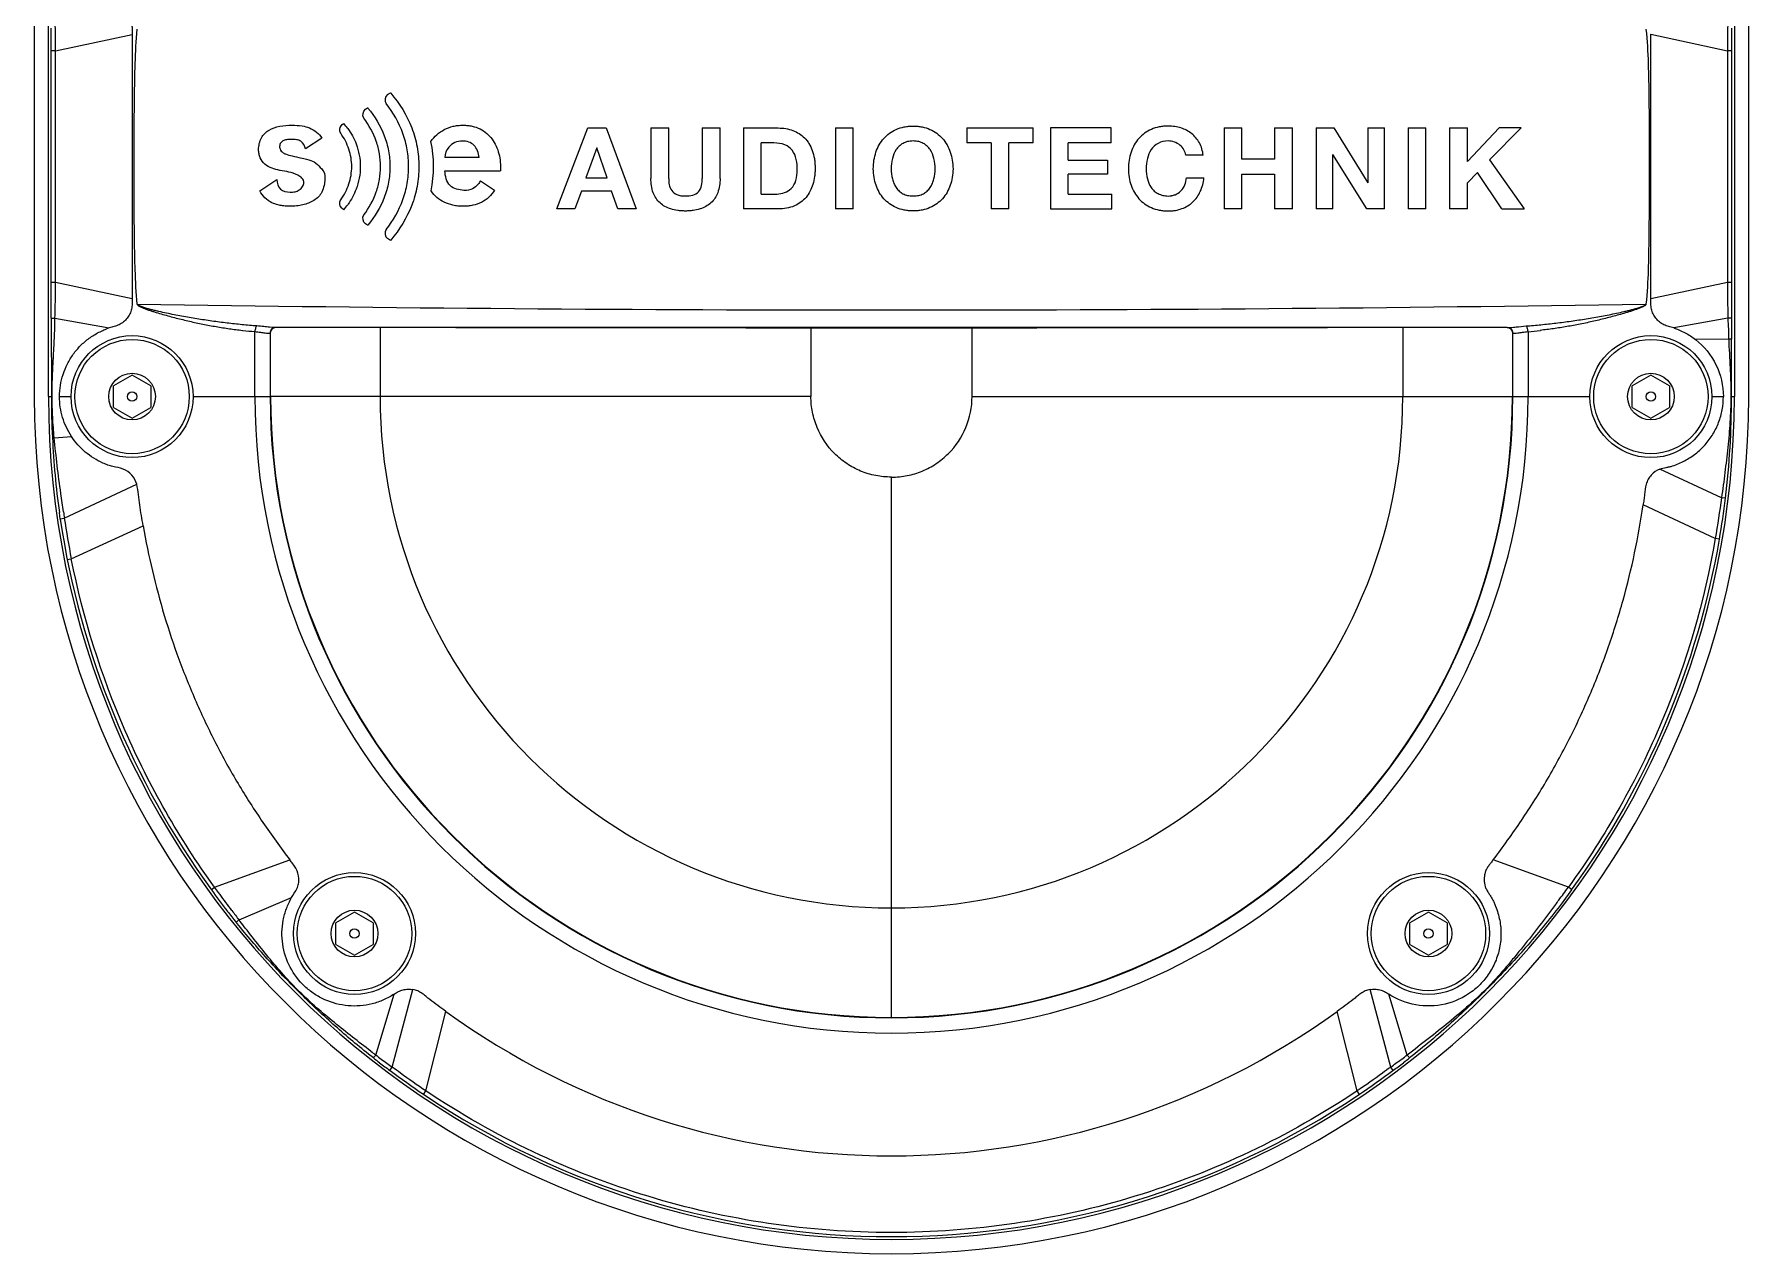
# Model space of a CAD drawing. Header units: millimetres. Extents: x 0 to 3564, y 0 to 2520.
# Drawn here: x 1718.5 to 1867.5, y 1200.8 to 1306.8 of the extents above; entities that cross this region are included whole.
import ezdxf

# ---------------------------------------------------------------- set-up
doc = ezdxf.new("R2010")
doc.units = ezdxf.units.MM
doc.layers.get('0').update_dxf_attribs({"lineweight": 13})

msp = doc.modelspace()

# ---------------------------------------------------------------- linework, layer by layer
for p, q in [((1718.49, 1432.27), (1718.49, 1275.27)), ((1719.73, 1275.27), (1719.73, 1432.27)), ((1866.25, 1432.27), (1866.25, 1275.27)), ((1867.49, 1275.27), (1867.49, 1432.27)), ((1719.97, 1305.34), (1719.97, 1307.3)), ((1720.33, 1305.34), (1727.01, 1306.76)), ((1858.99, 1283.78), (1858.98, 1306.77)), ((1858.98, 1306.77), (1865.65, 1305.34)), ((1866.01, 1307.3), (1866.01, 1305.34)), ((1719.97, 1285.19), (1719.97, 1305.34)), ((1720.33, 1305.34), (1719.97, 1305.34)), ((1720.33, 1285.19), (1720.33, 1305.34)), ((1865.65, 1305.34), (1865.65, 1285.19)), ((1866.01, 1305.34), (1865.65, 1305.34)), ((1866.01, 1305.34), (1866.01, 1285.19)), ((1749.19, 1301.52), (1749.44, 1301.69)), ((1747.27, 1300.25), (1747.46, 1300.38)), ((1763.92, 1291.58), (1766.59, 1298.62)), ((1766.59, 1298.62), (1768.18, 1298.62)), ((1768.18, 1298.62), (1770.81, 1291.58)), ((1772.08, 1298.62), (1772.08, 1294.24)), ((1772.08, 1298.62), (1773.63, 1298.62)), ((1773.63, 1294.24), (1773.63, 1298.62)), ((1776.54, 1298.62), (1776.54, 1294.24)), ((1776.54, 1298.62), (1778.09, 1298.62)), ((1778.09, 1294.24), (1778.09, 1298.62)), ((1780.12, 1298.62), (1780.12, 1291.58)), ((1780.12, 1298.62), (1783.15, 1298.62)), ((1788.12, 1298.62), (1788.12, 1291.58)), ((1788.12, 1298.62), (1789.66, 1298.62)), ((1789.66, 1291.58), (1789.66, 1298.62)), ((1799.53, 1298.62), (1799.53, 1297.32)), ((1799.53, 1298.62), (1805.3, 1298.62)), ((1805.3, 1297.32), (1805.3, 1298.62)), ((1806.8, 1298.62), (1806.8, 1291.58)), ((1812.07, 1298.62), (1806.8, 1298.62)), ((1812.07, 1297.32), (1812.07, 1298.62)), ((1821.89, 1298.62), (1821.89, 1291.58)), ((1821.89, 1298.62), (1823.44, 1298.62)), ((1823.44, 1295.92), (1823.44, 1298.62)), ((1826.29, 1298.62), (1826.29, 1295.92)), ((1826.29, 1298.62), (1827.84, 1298.62)), ((1827.84, 1291.58), (1827.84, 1298.62)), ((1829.89, 1298.62), (1829.89, 1291.58)), ((1829.89, 1298.62), (1831.43, 1298.62)), ((1831.43, 1298.62), (1834.38, 1293.86)), ((1834.38, 1298.62), (1834.38, 1293.86)), ((1834.38, 1298.62), (1835.84, 1298.62)), ((1835.84, 1291.58), (1835.84, 1298.62)), ((1837.89, 1298.62), (1837.89, 1291.58)), ((1837.89, 1298.62), (1839.44, 1298.62)), ((1839.44, 1291.58), (1839.44, 1298.62)), ((1841.49, 1298.62), (1841.49, 1291.58)), ((1841.49, 1298.62), (1843.04, 1298.62)), ((1843.04, 1295.7), (1845.79, 1298.62)), ((1843.04, 1295.7), (1843.04, 1298.62)), ((1847.72, 1298.62), (1844.97, 1295.84)), ((1847.72, 1298.62), (1845.79, 1298.62)), ((1743.49, 1297.75), (1742.06, 1296.8)), ((1767.37, 1296.91), (1766.44, 1294.3)), ((1768.27, 1294.3), (1767.37, 1296.91)), ((1781.66, 1292.88), (1781.66, 1297.32)), ((1782.77, 1297.32), (1781.66, 1297.32)), ((1801.64, 1297.32), (1799.53, 1297.32)), ((1801.64, 1297.32), (1801.64, 1291.58)), ((1803.19, 1291.58), (1803.19, 1297.32)), ((1805.3, 1297.32), (1803.19, 1297.32)), ((1808.35, 1295.81), (1808.35, 1297.32)), ((1812.07, 1297.32), (1808.35, 1297.32)), ((1831.34, 1291.58), (1831.34, 1296.32)), ((1834.29, 1291.58), (1831.34, 1296.32)), ((1757.16, 1296.06), (1754.18, 1296.06)), ((1754.18, 1294.9), (1759, 1294.9)), ((1808.35, 1295.81), (1811.76, 1295.81)), ((1811.76, 1295.81), (1811.76, 1294.6)), ((1820.08, 1296.25), (1818.58, 1296.25)), ((1826.29, 1295.92), (1823.44, 1295.92)), ((1844.97, 1295.84), (1847.99, 1291.58)), ((1738.09, 1293.16), (1739.57, 1294.14)), ((1757.26, 1294.04), (1758.5, 1293.23)), ((1766.44, 1294.3), (1768.27, 1294.3)), ((1808.35, 1292.88), (1808.35, 1294.6)), ((1811.76, 1294.6), (1808.35, 1294.6)), ((1818.64, 1294.29), (1820.14, 1294.29)), ((1823.44, 1291.58), (1823.44, 1294.61)), ((1823.44, 1294.61), (1826.29, 1294.61)), ((1826.29, 1294.61), (1826.29, 1291.58)), ((1843.92, 1294.74), (1843.04, 1293.84)), ((1843.04, 1291.58), (1843.04, 1293.84)), ((1846.05, 1291.58), (1843.92, 1294.74)), ((1766.04, 1293.14), (1765.48, 1291.58)), ((1768.67, 1293.14), (1766.04, 1293.14)), ((1769.2, 1291.58), (1768.67, 1293.14)), ((1781.66, 1292.88), (1783.05, 1292.88)), ((1808.35, 1292.88), (1812.15, 1292.88)), ((1812.15, 1291.58), (1812.15, 1292.88)), ((1745.4, 1291.52), (1745.26, 1291.61)), ((1765.48, 1291.58), (1763.92, 1291.58)), ((1770.81, 1291.58), (1769.2, 1291.58)), ((1783.15, 1291.58), (1780.12, 1291.58)), ((1789.66, 1291.58), (1788.12, 1291.58)), ((1803.19, 1291.58), (1801.64, 1291.58)), ((1806.8, 1291.58), (1812.15, 1291.58)), ((1823.44, 1291.58), (1821.89, 1291.58)), ((1827.84, 1291.58), (1826.29, 1291.58)), ((1831.34, 1291.58), (1829.89, 1291.58)), ((1835.84, 1291.58), (1834.29, 1291.58)), ((1839.44, 1291.58), (1837.89, 1291.58)), ((1843.04, 1291.58), (1841.49, 1291.58)), ((1846.05, 1291.58), (1847.99, 1291.58)), ((1747.46, 1290.16), (1747.27, 1290.28)), ((1749.44, 1288.85), (1749.19, 1289.01)), ((1720.33, 1285.19), (1719.97, 1285.19)), ((1719.97, 1283.25), (1719.97, 1285.19)), ((1726.99, 1283.78), (1720.33, 1285.19)), ((1865.65, 1285.19), (1858.99, 1283.78)), ((1866.01, 1285.19), (1865.65, 1285.19)), ((1866.01, 1285.19), (1866.01, 1283.24)), ((1719.97, 1282.08), (1719.97, 1283.25)), ((1866.01, 1283.24), (1866.01, 1282.08)), ((1719.97, 1282.08), (1719.98, 1275.27)), ((1720.29, 1282.09), (1725.01, 1281.25)), ((1865.69, 1282.09), (1860.97, 1281.25)), ((1866.01, 1282.08), (1865.85, 1282.09)), ((1866.01, 1282.02), (1866, 1280.25)), ((1866.01, 1282.08), (1866.01, 1282.02)), ((1737.66, 1275.27), (1737.66, 1280.92)), ((1739.27, 1281.28), (1738.93, 1281.31)), ((1738.99, 1280.77), (1738.97, 1280.77)), ((1738.99, 1280.77), (1738.99, 1275.27)), ((1739.02, 1280.91), (1739.02, 1280.9)), ((1739.03, 1280.91), (1739.02, 1280.91)), ((1739.03, 1275.27), (1739.03, 1280.91)), ((1739.44, 1281.27), (1739.27, 1281.28)), ((1739.47, 1281.27), (1739.44, 1281.27)), ((1846.51, 1281.27), (1739.47, 1281.27)), ((1748.55, 1281.27), (1748.55, 1275.27)), ((1785.99, 1281.27), (1785.99, 1275.27)), ((1799.99, 1275.27), (1799.99, 1281.27)), ((1837.44, 1281.27), (1837.44, 1275.27)), ((1846.51, 1281.27), (1846.54, 1281.27)), ((1846.54, 1281.27), (1846.7, 1281.28)), ((1846.7, 1281.28), (1847.05, 1281.31)), ((1846.95, 1280.91), (1846.95, 1275.27)), ((1846.95, 1280.91), (1846.96, 1280.91)), ((1846.99, 1275.27), (1846.99, 1280.77)), ((1847.01, 1280.77), (1846.99, 1280.77)), ((1848.31, 1280.92), (1848.31, 1275.27)), ((1865.75, 1280.27), (1862.86, 1280.24)), ((1866, 1275.27), (1866, 1280.25)), ((1726.99, 1277.14), (1725.37, 1276.2)), ((1728.61, 1276.2), (1726.99, 1277.14)), ((1858.99, 1277.14), (1857.37, 1276.2)), ((1860.61, 1276.2), (1858.99, 1277.14)), ((1725.37, 1274.33), (1725.37, 1276.2)), ((1728.61, 1276.2), (1728.61, 1274.33)), ((1857.37, 1274.33), (1857.37, 1276.2)), ((1860.61, 1276.2), (1860.61, 1274.33)), ((1719.73, 1275.27), (1719.98, 1275.27)), ((1719.98, 1275.27), (1720.04, 1275.27)), ((1720.69, 1275.27), (1721.69, 1275.27)), ((1725.37, 1274.33), (1726.99, 1273.39)), ((1726.99, 1273.39), (1728.61, 1274.33)), ((1732.29, 1275.27), (1738.99, 1275.27)), ((1739.03, 1275.27), (1738.99, 1275.27)), ((1739.47, 1275.27), (1739.03, 1275.27)), ((1748.55, 1275.27), (1739.47, 1275.27)), ((1785.99, 1275.27), (1748.55, 1275.27)), ((1799.99, 1275.27), (1837.43, 1275.27)), ((1837.43, 1275.27), (1846.95, 1275.27)), ((1846.95, 1275.27), (1846.99, 1275.27)), ((1846.99, 1275.27), (1853.69, 1275.27)), ((1857.37, 1274.33), (1858.99, 1273.39)), ((1858.99, 1273.39), (1860.61, 1274.33)), ((1864.29, 1275.27), (1865.29, 1275.27)), ((1866, 1275.27), (1865.94, 1275.27)), ((1866, 1275.27), (1866.25, 1275.27)), ((1720.22, 1271.7), (1721.72, 1271.81)), ((1792.99, 1221.3), (1792.99, 1268.27)), ((1865.13, 1266.48), (1859.77, 1268.97)), ((1721.1, 1264.71), (1727.39, 1267.66)), ((1720.75, 1264.63), (1720.67, 1265.2)), ((1864.59, 1262.94), (1858.31, 1265.85)), ((1865.47, 1266.44), (1865.13, 1266.48)), ((1720.75, 1264.66), (1721.1, 1264.71)), ((1721.71, 1261.17), (1727.95, 1264.04)), ((1864.95, 1262.87), (1864.59, 1262.94)), ((1721.36, 1261.1), (1721.71, 1261.17)), ((1734.16, 1232.63), (1740.69, 1235)), ((1851.82, 1232.63), (1845.29, 1235)), ((1733.87, 1232.41), (1734.16, 1232.63)), ((1852.09, 1232.39), (1851.28, 1231.28)), ((1852.11, 1232.41), (1851.82, 1232.63)), ((1735.66, 1230.6), (1735.54, 1230.77)), ((1735.66, 1230.6), (1735.54, 1230.77)), ((1736.29, 1229.78), (1740.85, 1231.72)), ((1736.04, 1229.57), (1736.16, 1229.67)), ((1736.11, 1229.48), (1736.04, 1229.57)), ((1736.37, 1229.68), (1736.29, 1229.78)), ((1736.37, 1229.68), (1736.29, 1229.78)), ((1746.32, 1230.47), (1744.7, 1229.54)), ((1744.7, 1227.66), (1744.7, 1229.54)), ((1747.94, 1229.54), (1746.32, 1230.47)), ((1747.94, 1229.54), (1747.94, 1227.66)), ((1839.66, 1230.47), (1838.03, 1229.54)), ((1838.03, 1227.66), (1838.03, 1229.54)), ((1841.28, 1229.54), (1839.66, 1230.47)), ((1841.28, 1229.54), (1841.28, 1227.66)), ((1744.7, 1227.66), (1746.32, 1226.72)), ((1746.32, 1226.72), (1747.94, 1227.66)), ((1838.03, 1227.66), (1839.66, 1226.72)), ((1839.66, 1226.72), (1841.28, 1227.66)), ((1748.18, 1218.04), (1749.77, 1223.33)), ((1749.6, 1216.99), (1751.4, 1223.73)), ((1836.38, 1216.99), (1834.58, 1223.73)), ((1837.8, 1218.04), (1836.21, 1223.33)), ((1752.52, 1214.93), (1754.25, 1221.83)), ((1833.46, 1214.92), (1831.73, 1221.83)), ((1747.96, 1217.78), (1747.54, 1218.12)), ((1837.33, 1217.69), (1837.28, 1217.65)), ((1749.38, 1216.7), (1749.6, 1216.99)), ((1836.6, 1216.7), (1836.38, 1216.99)), ((1752.32, 1214.62), (1752.52, 1214.92)), ((1833.66, 1214.62), (1833.46, 1214.92))]:
    msp.add_line(p, q)
msp.add_lwpolyline([(1755.12, 1281.27), (1780.34, 1281.26), (1805.61, 1281.26), (1830.88, 1281.27)])
for centre, radius in [((1726.99, 1275.27), 5.3), ((1726.99, 1275.27), 4.97), ((1858.99, 1275.27), 5.3), ((1858.99, 1275.27), 4.97), ((1726.99, 1275.27), 2.03), ((1858.99, 1275.27), 2.03), ((1726.99, 1275.27), 0.406), ((1858.99, 1275.27), 0.406), ((1746.32, 1228.6), 5.3), ((1839.66, 1228.6), 5.3), ((1746.32, 1228.6), 4.97), ((1839.66, 1228.6), 4.97), ((1746.32, 1228.6), 2.03), ((1839.66, 1228.6), 2.03), ((1746.32, 1228.6), 0.406), ((1839.66, 1228.6), 0.406)]:
    msp.add_circle(centre, radius)
for centre, radius, start, end in [((1724.18, 1330.88), 38.28, 303.4064, 303.6488), ((1740.56, 1294.86), 6.37, 35.5949, 40.5769), ((1742.42, 1295.27), 10.77, 348.6298, 11.6834), ((1740.55, 1295.67), 6.38, 319.4252, 324.3828), ((1792.99, 5455.62), 4172.82, 269.0999, 270.90028), ((1865.57, 1269.05), 13.04, 88.7726, 89.4931), ((2017.79, 1286.44), 152.17, 181.6377, 181.8666), ((1999.11, 1285.83), 133.47, 181.8666, 182.1276), ((1740.88, 1319.38), 38.59, 263.6358, 265.2282), ((1739.49, 1280.77), 0.5, 90, 180), ((1846.49, 1280.77), 0.5, 0, 90), ((1845.11, 1319.38), 38.6, 274.7682, 276.3604), ((1984.48, 1285.28), 118.84, 182.1276, 182.4206), ((1792.99, 1275.27), 74.5, 180, 0), ((1792.99, 1275.27), 73.26, 180, 0), ((1795.44, 1275.22), 75.46, 179.9662, 182.6738), ((1792.99, 1275.27), 55.33, 180, 0), ((1792.99, 1275.27), 54, 180, 0), ((1792.99, 1275.27), 53.96, 180, 269.9992), ((1792.99, 1275.27), 44.44, 180.0007, 269.9991), ((1792.99, 1275.27), 53.96, 270, 360), ((1792.99, 1275.27), 44.44, 270.0004, 359.9998), ((1791.83, 1275.07), 71.84, 182.6863, 187.9), ((1985.12, 1303.73), 266.88, 188.2909, 188.4077), ((1794.15, 1275.08), 71.84, 350.2196, 353.0942), ((1792.99, 1275.27), 73.02, 188.378, 215.959), ((1795.58, 1275.72), 75.29, 188.4101, 191.1402), ((1792.99, 1275.27), 73.02, 324.041, 350.2292), ((1791.51, 1274.18), 71.18, 215.9502, 217.7932), ((1771.38, 1290.92), 99.34, 323.2586, 324.067), ((1735.16, 1317.88), 144.49, 323.0977, 323.286), ((1791.19, 1273.92), 70.77, 217.79, 218.8119), ((1858.64, 1322.93), 153.78, 216.9004, 217.2862), ((1745.91, 1217.97), 15.23, 129.1784, 129.7991), ((1792.99, 1275.27), 66, 234.0604, 305.9398), ((1805.05, 1294.13), 94.99, 232.8853, 233.2218), ((1792.07, 1273.99), 71.44, 231.8746, 232.4104), ((1868.94, 1379.37), 201.52, 233.1833, 233.3503), ((1792.64, 1274.73), 72.38, 232.4138, 233.3206), ((1841.99, 1343.11), 156.34, 233.3423, 233.7762), ((1745.2, 1341.48), 154.31, 306.2207, 306.6364), ((1793.34, 1274.73), 72.38, 306.6793, 307.585), ((1717.98, 1378.11), 199.95, 306.65, 306.8183), ((1793.91, 1273.99), 71.44, 307.5885, 308.1252), ((1792.98, 1275.25), 72.99, 233.3496, 236.1525), ((1793, 1275.25), 72.99, 303.8473, 306.6503), ((1792.99, 1275.27), 73.02, 236.1529, 303.847)]:
    msp.add_arc(centre, radius, start, end)
for points, knots in [([(1725.69, 1309.07), (1725.92, 1309), (1726.24, 1308.81), (1726.57, 1308.47), (1726.77, 1308.17), (1726.92, 1307.84), (1726.98, 1307.48), (1727.01, 1307.12), (1727.01, 1306.88), (1727.01, 1306.76)], [0, 0, 0, 0, 0.249117, 0.374302, 0.499772, 0.624699, 0.749893, 0.875062, 1, 1, 1, 1]), ([(1865.69, 1308.45), (1865.66, 1307.67), (1865.65, 1306.63), (1865.65, 1305.6), (1865.65, 1305.34)], [0, 0, 0, 0, 0.749622, 1, 1, 1, 1]), ([(1727.01, 1306.76), (1727.01, 1304.85), (1726.99, 1301.02), (1726.99, 1293.35), (1727, 1287.61), (1726.99, 1283.78)], [0, 0, 0, 0, 0.25, 0.5, 1, 1, 1, 1]), ([(1727.44, 1283.3), (1727.34, 1284.29), (1727.27, 1285.79), (1727.22, 1287.78), (1727.19, 1289.78), (1727.17, 1292.27), (1727.17, 1295.26), (1727.17, 1298.25), (1727.2, 1301.24), (1727.25, 1304.23), (1727.34, 1306.22), (1727.44, 1307.21)], [0, 0, 0, 0, 0.124992, 0.187493, 0.249994, 0.374997, 0.5, 0.625003, 0.750006, 0.875006, 1, 1, 1, 1]), ([(1858.56, 1307.21), (1858.67, 1306.22), (1858.77, 1304.23), (1858.82, 1301.24), (1858.84, 1298.25), (1858.85, 1295.27), (1858.84, 1292.28), (1858.82, 1289.79), (1858.79, 1287.79), (1858.75, 1285.8), (1858.67, 1284.31), (1858.56, 1283.32)], [0, 0, 0, 0, 0.12499, 0.249992, 0.374996, 0.5, 0.625004, 0.750008, 0.81251, 0.875013, 1, 1, 1, 1]), ([(1749.44, 1301.69), (1749.45, 1301.67), (1750.23, 1300.77), (1751.18, 1299.24), (1751.81, 1296.99), (1751.97, 1295.27), (1751.81, 1293.54), (1751.18, 1291.3), (1750.23, 1289.76), (1749.45, 1288.86), (1749.44, 1288.85)], [0, 0, 0, 0, 0.003225, 0.254558, 0.376923, 0.500018, 0.623092, 0.745446, 0.996775, 1, 1, 1, 1]), ([(1747.13, 1291.06), (1747.59, 1291.66), (1748.15, 1292.68), (1748.52, 1294.14), (1748.61, 1295.27), (1748.52, 1296.39), (1748.15, 1297.85), (1747.59, 1298.87), (1747.13, 1299.48)], [0, 0, 0, 0, 0.252256, 0.375766, 0.499973, 0.624199, 0.747722, 1, 1, 1, 1]), ([(1747.46, 1300.38), (1747.47, 1300.37), (1748.08, 1299.65), (1748.82, 1298.42), (1749.32, 1296.64), (1749.44, 1295.27), (1749.32, 1293.9), (1748.82, 1292.11), (1748.08, 1290.89), (1747.47, 1290.17), (1747.46, 1290.16)], [0, 0, 0, 0, 0.003048, 0.254353, 0.376824, 0.500013, 0.623195, 0.745657, 0.996952, 1, 1, 1, 1]), ([(1749.07, 1289.79), (1749.69, 1290.57), (1750.44, 1291.89), (1750.94, 1293.8), (1751.07, 1295.27), (1750.94, 1296.73), (1750.44, 1298.64), (1749.69, 1299.96), (1749.07, 1300.74)], [0, 0, 0, 0, 0.252567, 0.375942, 0.499977, 0.624028, 0.747412, 1, 1, 1, 1]), ([(1739.82, 1294.94), (1739.6, 1294.99), (1739.13, 1295.1), (1738.5, 1295.42), (1738.16, 1295.92), (1738.01, 1296.38), (1737.98, 1296.7), (1738, 1296.99), (1738.06, 1297.36), (1738.2, 1297.77), (1738.51, 1298.16), (1739.03, 1298.56), (1739.84, 1298.81), (1740.82, 1298.88), (1741.48, 1298.85), (1741.78, 1298.8)], [0, 0, 0, 0, 0.087421, 0.180412, 0.26848, 0.312514, 0.356548, 0.391716, 0.426884, 0.49722, 0.557565, 0.61791, 0.745692, 0.882679, 1, 1, 1, 1]), ([(1741.78, 1298.8), (1741.99, 1298.76), (1742.65, 1298.58), (1743.25, 1298.15), (1743.49, 1297.75)], [0, 0, 0, 0, 0.315839, 1, 1, 1, 1]), ([(1745.12, 1292.37), (1745.43, 1292.79), (1745.79, 1293.49), (1746.04, 1294.5), (1746.1, 1295.27), (1746.04, 1296.03), (1745.79, 1297.04), (1745.43, 1297.74), (1745.12, 1298.16)], [0, 0, 0, 0, 0.251975, 0.375614, 0.499977, 0.624346, 0.747993, 1, 1, 1, 1]), ([(1745.74, 1298.57), (1746.04, 1298.16), (1746.45, 1297.41), (1746.76, 1296.27), (1746.86, 1295.27), (1746.76, 1294.26), (1746.45, 1293.12), (1746.03, 1292.37), (1745.74, 1291.96)], [0, 0, 0, 0, 0.215512, 0.357219, 0.499837, 0.64243, 0.784125, 1, 1, 1, 1]), ([(1752.96, 1297.45), (1753.11, 1297.67), (1753.46, 1298.06), (1754.12, 1298.52), (1754.76, 1298.75), (1755.31, 1298.85), (1755.74, 1298.87), (1756.16, 1298.85), (1756.66, 1298.77), (1757.24, 1298.57), (1757.83, 1298.17), (1758.46, 1297.49), (1758.96, 1296.37), (1759.03, 1295.39), (1759, 1294.9)], [0, 0, 0, 0, 0.086332, 0.17313, 0.263091, 0.310293, 0.359467, 0.405143, 0.448287, 0.528878, 0.60525, 0.680566, 0.835008, 1, 1, 1, 1]), ([(1783.15, 1298.62), (1783.58, 1298.62), (1784.43, 1298.5), (1785.33, 1297.93), (1785.85, 1297.27), (1786.14, 1296.65), (1786.28, 1296.07), (1786.34, 1295.55), (1786.36, 1295.15), (1786.34, 1294.76), (1786.3, 1294.29), (1786.18, 1293.73), (1785.93, 1293.11), (1785.47, 1292.4), (1784.55, 1291.72), (1783.63, 1291.58), (1783.15, 1291.58)], [0, 0, 0, 0, 0.119997, 0.232153, 0.290058, 0.351963, 0.4202, 0.457411, 0.496997, 0.532118, 0.566116, 0.630866, 0.691905, 0.750375, 0.866497, 1, 1, 1, 1]), ([(1794.87, 1291.41), (1794.74, 1291.41), (1794.48, 1291.42), (1793.99, 1291.49), (1793.41, 1291.67), (1792.81, 1292.01), (1792.14, 1292.61), (1791.68, 1293.43), (1791.45, 1294.33), (1791.39, 1295.07), (1791.45, 1295.82), (1791.67, 1296.74), (1792.13, 1297.57), (1792.81, 1298.18), (1793.41, 1298.53), (1793.99, 1298.7), (1794.48, 1298.78), (1794.74, 1298.79), (1794.87, 1298.79)], [0, 0, 0, 0, 0.035085, 0.068648, 0.131971, 0.192061, 0.250797, 0.369512, 0.43212, 0.497597, 0.564847, 0.628738, 0.748789, 0.807772, 0.867942, 0.931281, 0.964844, 1, 1, 1, 1]), ([(1794.87, 1298.79), (1795.01, 1298.79), (1795.27, 1298.78), (1795.76, 1298.7), (1796.33, 1298.53), (1796.94, 1298.18), (1797.61, 1297.57), (1798.07, 1296.74), (1798.3, 1295.82), (1798.36, 1295.07), (1798.3, 1294.33), (1798.07, 1293.43), (1797.61, 1292.61), (1796.94, 1292.01), (1796.33, 1291.67), (1795.76, 1291.49), (1795.27, 1291.42), (1795.01, 1291.41), (1794.87, 1291.41)], [0, 0, 0, 0, 0.035126, 0.068666, 0.131977, 0.192137, 0.251123, 0.371188, 0.435081, 0.502332, 0.567809, 0.630421, 0.749149, 0.807888, 0.867969, 0.931264, 0.964803, 1, 1, 1, 1]), ([(1820.08, 1296.25), (1820.04, 1296.63), (1819.83, 1297.34), (1819.11, 1298.19), (1818.31, 1298.6), (1817.61, 1298.76), (1817.1, 1298.8), (1816.65, 1298.78), (1816.15, 1298.7), (1815.58, 1298.53), (1814.98, 1298.18), (1814.3, 1297.57), (1813.84, 1296.74), (1813.62, 1295.82), (1813.56, 1295.07), (1813.6, 1294.57), (1813.64, 1294.32), (1813.64, 1294.31)], [0, 0, 0, 0, 0.105018, 0.201453, 0.298594, 0.349392, 0.402088, 0.439003, 0.474247, 0.540764, 0.603962, 0.665903, 0.791984, 0.859079, 0.929702, 0.998461, 1, 1, 1, 1]), ([(1739.83, 1296.87), (1739.83, 1296.85), (1739.86, 1296.75), (1739.94, 1296.61), (1740.12, 1296.46), (1740.44, 1296.31), (1740.95, 1296.18), (1742.34, 1295.86), (1742.87, 1295.78), (1743.65, 1294.84), (1743.83, 1294.61), (1743.61, 1293), (1742.82, 1292.26), (1741.99, 1291.95), (1741.28, 1291.84), (1740.76, 1291.81), (1740.29, 1291.83), (1739.94, 1291.87), (1739.74, 1291.92), (1739.67, 1291.93)], [0, 0, 0, 0, 0.007319, 0.025859, 0.045466, 0.067828, 0.122612, 0.189724, 0.428191, 0.536881, 0.659681, 0.731886, 0.795011, 0.861433, 0.896669, 0.932624, 0.960372, 0.986638, 1, 1, 1, 1]), ([(1742.06, 1296.8), (1742.03, 1297.06), (1741.79, 1297.46), (1741.26, 1297.62), (1740.86, 1297.64), (1740.49, 1297.62), (1740.17, 1297.55), (1739.93, 1297.39), (1739.83, 1297.19), (1739.81, 1297.04), (1739.82, 1296.93), (1739.82, 1296.88), (1739.83, 1296.87)], [0, 0, 0, 0, 0.250656, 0.379199, 0.523984, 0.631064, 0.740697, 0.841999, 0.893981, 0.953403, 0.991247, 1, 1, 1, 1]), ([(1757.16, 1296.06), (1757.09, 1296.44), (1756.86, 1297.24), (1755.63, 1297.63), (1754.45, 1297.16), (1754.19, 1296.38), (1754.18, 1296.06)], [0, 0, 0, 0, 0.260137, 0.5, 0.786641, 1, 1, 1, 1]), ([(1783.05, 1292.88), (1783.48, 1292.88), (1784.58, 1293.3), (1784.9, 1294.83), (1784.69, 1296.52), (1783.7, 1297.25), (1783.1, 1297.32), (1782.77, 1297.32)], [0, 0, 0, 0, 0.214946, 0.5, 0.749436, 0.860604, 1, 1, 1, 1]), ([(1794.87, 1297.49), (1794.79, 1297.49), (1794.63, 1297.48), (1794.33, 1297.43), (1793.99, 1297.3), (1793.65, 1297.06), (1793.29, 1296.63), (1793.02, 1295.95), (1792.93, 1295.08), (1793.01, 1294.34), (1793.19, 1293.8), (1793.38, 1293.44), (1793.65, 1293.13), (1793.99, 1292.89), (1794.33, 1292.77), (1794.63, 1292.72), (1794.79, 1292.71), (1794.87, 1292.71)], [0, 0, 0, 0, 0.036355, 0.07036, 0.133, 0.191952, 0.25045, 0.372555, 0.503724, 0.629988, 0.691037, 0.750196, 0.808209, 0.866964, 0.929554, 0.963554, 1, 1, 1, 1]), ([(1794.87, 1292.71), (1794.96, 1292.71), (1795.12, 1292.72), (1795.42, 1292.77), (1795.76, 1292.89), (1796.1, 1293.13), (1796.37, 1293.44), (1796.56, 1293.8), (1796.74, 1294.34), (1796.82, 1295.08), (1796.73, 1295.95), (1796.46, 1296.63), (1796.1, 1297.06), (1795.76, 1297.3), (1795.42, 1297.43), (1795.12, 1297.48), (1794.96, 1297.49), (1794.87, 1297.49)], [0, 0, 0, 0, 0.036438, 0.070429, 0.132999, 0.191734, 0.249731, 0.308879, 0.369922, 0.496183, 0.62735, 0.749439, 0.807921, 0.866853, 0.929472, 0.963468, 1, 1, 1, 1]), ([(1817.04, 1297.49), (1816.74, 1297.49), (1816.15, 1297.37), (1815.5, 1296.76), (1815.19, 1295.95), (1815.1, 1295.08), (1815.19, 1294.21), (1815.46, 1293.55), (1815.82, 1293.13), (1816.16, 1292.89), (1816.51, 1292.77), (1816.81, 1292.72), (1817.06, 1292.7), (1817.22, 1292.72), (1817.32, 1292.73)], [0, 0, 0, 0, 0.127405, 0.240093, 0.358363, 0.48493, 0.60682, 0.722609, 0.778598, 0.834587, 0.898319, 0.930185, 0.962052, 1, 1, 1, 1]), ([(1818.58, 1296.25), (1818.53, 1296.59), (1818.13, 1297.25), (1817.4, 1297.49), (1817.04, 1297.49)], [0, 0, 0, 0, 0.485592, 1, 1, 1, 1]), ([(1741.92, 1293.98), (1741.91, 1294.02), (1741.87, 1294.12), (1741.72, 1294.32), (1741.26, 1294.62), (1740.62, 1294.81), (1740.1, 1294.88), (1739.83, 1294.94), (1739.82, 1294.94)], [0, 0, 0, 0, 0.053123, 0.140103, 0.314065, 0.647946, 0.981828, 1, 1, 1, 1]), ([(1757.26, 1294.04), (1757.22, 1293.93), (1756.88, 1293.44), (1756.25, 1293.04), (1754.4, 1293.44), (1754.2, 1294.44), (1754.18, 1294.9)], [0, 0, 0, 0, 0.102131, 0.499994, 0.739581, 1, 1, 1, 1]), ([(1739.57, 1294.14), (1739.58, 1293.84), (1739.78, 1293.17), (1740.57, 1293.03), (1741.16, 1293.06), (1741.53, 1293.2), (1741.79, 1293.46), (1741.9, 1293.71), (1741.93, 1293.86), (1741.92, 1293.95), (1741.92, 1293.98)], [0, 0, 0, 0, 0.261121, 0.514615, 0.63274, 0.750865, 0.863825, 0.920305, 0.976785, 1, 1, 1, 1]), ([(1778.09, 1294.24), (1778.09, 1293.82), (1778, 1293.03), (1777.46, 1292.2), (1776.86, 1291.78), (1776.34, 1291.56), (1775.85, 1291.46), (1775.42, 1291.41), (1775.08, 1291.4), (1774.74, 1291.41), (1774.32, 1291.46), (1773.83, 1291.56), (1773.3, 1291.78), (1772.71, 1292.19), (1772.18, 1293.03), (1772.08, 1293.82), (1772.08, 1294.24)], [0, 0, 0, 0, 0.134366, 0.247678, 0.304065, 0.363654, 0.4285, 0.463383, 0.500065, 0.536901, 0.571872, 0.636721, 0.696132, 0.75225, 0.865206, 1, 1, 1, 1]), ([(1773.63, 1294.24), (1773.63, 1293.88), (1773.69, 1293.27), (1774.38, 1292.76), (1775.21, 1292.66), (1776.43, 1292.89), (1776.54, 1293.84), (1776.54, 1294.24)], [0, 0, 0, 0, 0.22495, 0.340978, 0.5, 0.750435, 1, 1, 1, 1]), ([(1813.64, 1294.31), (1813.68, 1294.08), (1813.85, 1293.42), (1814.31, 1292.61), (1814.98, 1292.01), (1815.58, 1291.67), (1816.15, 1291.49), (1816.65, 1291.42), (1817.02, 1291.4), (1817.36, 1291.42), (1817.76, 1291.47), (1818.23, 1291.59), (1818.75, 1291.84), (1819.34, 1292.29), (1819.92, 1293.1), (1820.1, 1293.88), (1820.14, 1294.29)], [0, 0, 0, 0, 0.072535, 0.213378, 0.283066, 0.354357, 0.429479, 0.469292, 0.510994, 0.544215, 0.576328, 0.637771, 0.696668, 0.75439, 0.871349, 1, 1, 1, 1]), ([(1817.32, 1292.73), (1817.32, 1292.74), (1817.43, 1292.76), (1817.74, 1292.84), (1818.19, 1293.12), (1818.52, 1293.66), (1818.61, 1294.08), (1818.64, 1294.29)], [0, 0, 0, 0, 0.013026, 0.151236, 0.427657, 0.713829, 1, 1, 1, 1]), ([(1739.67, 1291.93), (1739.49, 1291.98), (1738.84, 1292.2), (1738.31, 1292.72), (1738.09, 1293.16)], [0, 0, 0, 0, 0.273024, 1, 1, 1, 1]), ([(1758.5, 1293.23), (1758.36, 1293), (1758.03, 1292.58), (1757.37, 1292.12), (1756.73, 1291.91), (1756.19, 1291.83), (1755.75, 1291.81), (1755.31, 1291.83), (1754.75, 1291.92), (1754.12, 1292.13), (1753.46, 1292.56), (1753.12, 1292.94), (1752.97, 1293.15)], [0, 0, 0, 0, 0.12628, 0.245964, 0.368834, 0.434037, 0.502615, 0.572715, 0.639356, 0.764424, 0.882977, 1, 1, 1, 1]), ([(1749.07, 1289.79), (1748.9, 1289.58), (1748.97, 1289.15), (1749.19, 1289.01), (1749.19, 1289.01)], [0, 0, 0, 0, 0.99772, 1, 1, 1, 1]), ([(1720.29, 1282.09), (1720.32, 1282.86), (1720.33, 1283.9), (1720.33, 1284.93), (1720.33, 1285.19)], [0, 0, 0, 0, 0.749625, 1, 1, 1, 1]), ([(1865.65, 1285.19), (1865.65, 1284.93), (1865.65, 1283.9), (1865.66, 1282.86), (1865.69, 1282.09)], [0, 0, 0, 0, 0.250372, 1, 1, 1, 1]), ([(1726.99, 1283.78), (1726.99, 1283.63), (1727, 1283.33), (1726.96, 1282.88), (1726.81, 1282.45), (1726.57, 1282.07), (1726.25, 1281.75), (1725.93, 1281.55), (1725.65, 1281.43), (1725.37, 1281.35), (1725.15, 1281.3), (1725.01, 1281.25)], [0, 0, 0, 0, 0.12523, 0.249715, 0.374883, 0.500427, 0.625446, 0.750533, 0.813041, 0.875385, 1, 1, 1, 1]), ([(1737.84, 1281.41), (1737.41, 1281.44), (1736.54, 1281.52), (1735.24, 1281.66), (1733.93, 1281.83), (1732.83, 1282), (1731.96, 1282.14), (1731.3, 1282.26), (1730.64, 1282.39), (1729.98, 1282.52), (1729.43, 1282.64), (1729, 1282.74), (1728.67, 1282.83), (1728.35, 1282.91), (1728.02, 1283.01), (1727.76, 1283.1), (1727.58, 1283.18), (1727.49, 1283.24), (1727.45, 1283.29), (1727.44, 1283.32)], [0, 0, 0, 0, 0.121691, 0.244991, 0.369482, 0.494801, 0.557683, 0.620677, 0.683762, 0.746924, 0.810147, 0.841778, 0.87342, 0.90507, 0.936727, 0.968381, 0.984204, 0.992114, 1, 1, 1, 1]), ([(1727.44, 1283.3), (1727.44, 1283.29), (1727.44, 1283.27), (1727.46, 1283.25), (1727.48, 1283.23), (1727.5, 1283.21), (1727.54, 1283.18), (1727.59, 1283.14), (1727.68, 1283.09), (1727.79, 1283.04), (1727.97, 1282.96), (1728.21, 1282.87), (1728.5, 1282.77), (1728.78, 1282.68), (1729.17, 1282.56), (1729.65, 1282.42), (1730.23, 1282.26), (1730.81, 1282.1), (1731.39, 1281.96), (1732.16, 1281.77), (1733.13, 1281.57), (1734.29, 1281.35), (1735.44, 1281.17), (1736.21, 1281.07), (1736.6, 1281.03)], [0, 0, 0, 0, 0.003911, 0.005915, 0.007898, 0.011864, 0.015831, 0.023766, 0.031702, 0.047571, 0.063441, 0.095173, 0.126897, 0.158609, 0.190305, 0.253642, 0.316886, 0.380017, 0.443011, 0.505846, 0.630947, 0.755134, 0.878215, 1, 1, 1, 1]), ([(1848.14, 1281.41), (1848.57, 1281.44), (1849.44, 1281.52), (1850.74, 1281.66), (1852.06, 1281.83), (1853.16, 1282), (1854.03, 1282.15), (1854.7, 1282.26), (1855.36, 1282.39), (1856.01, 1282.52), (1856.56, 1282.64), (1857, 1282.75), (1857.33, 1282.83), (1857.65, 1282.92), (1857.92, 1282.99), (1858.13, 1283.06), (1858.29, 1283.12), (1858.42, 1283.18), (1858.51, 1283.24), (1858.55, 1283.29), (1858.56, 1283.32)], [0, 0, 0, 0, 0.121692, 0.244992, 0.369486, 0.494808, 0.557691, 0.620686, 0.683773, 0.746935, 0.810159, 0.84179, 0.873432, 0.905083, 0.936739, 0.95257, 0.9684, 0.984223, 0.992129, 1, 1, 1, 1]), ([(1858.56, 1283.32), (1858.56, 1283.3), (1858.56, 1283.28), (1858.54, 1283.24), (1858.51, 1283.22), (1858.47, 1283.18), (1858.42, 1283.15), (1858.29, 1283.07), (1858.08, 1282.98), (1857.8, 1282.88), (1857.51, 1282.78), (1857.22, 1282.68), (1856.84, 1282.56), (1856.36, 1282.42), (1855.78, 1282.26), (1855.19, 1282.11), (1854.61, 1281.96), (1853.83, 1281.78), (1852.86, 1281.57), (1851.7, 1281.35), (1850.54, 1281.17), (1849.77, 1281.07), (1849.38, 1281.03)], [0, 0, 0, 0, 0.003998, 0.007941, 0.011945, 0.015913, 0.023842, 0.031777, 0.063502, 0.095232, 0.126953, 0.158662, 0.190356, 0.253688, 0.316929, 0.380056, 0.443048, 0.50588, 0.630975, 0.755155, 0.878228, 1, 1, 1, 1]), ([(1860.97, 1281.25), (1860.83, 1281.3), (1860.61, 1281.35), (1860.33, 1281.43), (1860.05, 1281.55), (1859.73, 1281.75), (1859.41, 1282.07), (1859.17, 1282.45), (1859.02, 1282.88), (1858.98, 1283.33), (1858.99, 1283.63), (1858.99, 1283.78)], [0, 0, 0, 0, 0.124655, 0.186979, 0.249424, 0.374625, 0.499742, 0.625071, 0.750349, 0.874905, 1, 1, 1, 1]), ([(1719.97, 1282.08), (1719.98, 1282.08), (1719.99, 1282.08), (1720.02, 1282.08), (1720.08, 1282.08), (1720.18, 1282.09), (1720.25, 1282.09), (1720.29, 1282.09)], [0, 0, 0, 0, 0.027593, 0.086633, 0.296721, 0.616743, 1, 1, 1, 1]), ([(1720.04, 1275.27), (1720.04, 1275.83), (1720.06, 1276.83), (1720.13, 1278.25), (1720.2, 1279.53), (1720.26, 1280.81), (1720.29, 1281.66), (1720.29, 1282.09)], [0, 0, 0, 0, 0.249989, 0.43748, 0.624986, 0.812504, 1, 1, 1, 1]), ([(1737.84, 1281.41), (1737.81, 1281.4), (1737.77, 1281.34), (1737.72, 1281.23), (1737.68, 1281.08), (1737.67, 1280.98), (1737.66, 1280.92)], [0, 0, 0, 0, 0.156253, 0.391507, 0.688875, 1, 1, 1, 1]), ([(1738.93, 1281.31), (1738.77, 1281.32), (1738.4, 1281.36), (1738.04, 1281.39), (1737.84, 1281.41)], [0, 0, 0, 0, 0.454826, 1, 1, 1, 1]), ([(1847.05, 1281.31), (1847.13, 1281.31), (1847.49, 1281.35), (1847.86, 1281.39), (1848.14, 1281.41)], [0, 0, 0, 0, 0.213563, 1, 1, 1, 1]), ([(1848.31, 1280.92), (1848.31, 1280.98), (1848.29, 1281.09), (1848.26, 1281.24), (1848.21, 1281.35), (1848.17, 1281.4), (1848.14, 1281.41)], [0, 0, 0, 0, 0.335144, 0.637049, 0.858987, 1, 1, 1, 1]), ([(1720.69, 1275.27), (1720.69, 1275.92), (1720.85, 1276.91), (1721.35, 1278.13), (1721.86, 1278.97), (1722.5, 1279.72), (1723.25, 1280.37), (1724.09, 1280.88), (1724.7, 1281.14), (1725.01, 1281.25)], [0, 0, 0, 0, 0.250097, 0.375227, 0.500147, 0.625024, 0.749869, 0.874863, 1, 1, 1, 1]), ([(1737.66, 1280.92), (1737.83, 1280.9), (1738.12, 1280.87), (1738.51, 1280.81), (1738.78, 1280.78), (1738.92, 1280.77), (1738.97, 1280.77)], [0, 0, 0, 0, 0.368434, 0.673626, 0.889059, 1, 1, 1, 1]), ([(1739.47, 1281.27), (1739.34, 1281.27), (1739.14, 1281.18), (1739, 1280.96), (1738.97, 1280.83), (1738.97, 1280.77)], [0, 0, 0, 0, 0.494068, 0.75438, 1, 1, 1, 1]), ([(1847.01, 1280.77), (1847.01, 1280.83), (1846.98, 1280.96), (1846.84, 1281.18), (1846.64, 1281.27), (1846.51, 1281.27)], [0, 0, 0, 0, 0.24562, 0.505931, 1, 1, 1, 1]), ([(1847.01, 1280.77), (1847.06, 1280.77), (1847.2, 1280.78), (1847.47, 1280.81), (1847.86, 1280.87), (1848.15, 1280.9), (1848.31, 1280.92)], [0, 0, 0, 0, 0.110943, 0.326377, 0.631563, 1, 1, 1, 1]), ([(1860.97, 1281.25), (1861.14, 1281.19), (1861.48, 1281.06), (1862.12, 1280.75), (1862.58, 1280.46), (1862.86, 1280.24)], [0, 0, 0, 0, 0.250417, 0.500581, 1, 1, 1, 1]), ([(1862.86, 1280.24), (1863.6, 1279.66), (1864.85, 1278.14), (1865.29, 1276.22), (1865.29, 1275.27)], [0, 0, 0, 0, 0.499118, 1, 1, 1, 1]), ([(1865.75, 1280.27), (1865.78, 1279.43), (1865.86, 1278.18), (1865.93, 1276.52), (1865.94, 1275.68), (1865.94, 1275.27)], [0, 0, 0, 0, 0.500021, 0.75, 1, 1, 1, 1]), ([(1866, 1280.25), (1866, 1280.26), (1865.97, 1280.25), (1865.92, 1280.26), (1865.84, 1280.26), (1865.78, 1280.26), (1865.75, 1280.27)], [0, 0, 0, 0, 0.089664, 0.299225, 0.615211, 1, 1, 1, 1]), ([(1720.22, 1271.7), (1720.17, 1272.29), (1720.1, 1273.18), (1720.05, 1274.37), (1720.04, 1274.97), (1720.04, 1275.27)], [0, 0, 0, 0, 0.499981, 0.749971, 1, 1, 1, 1]), ([(1721.72, 1271.81), (1721.55, 1272.07), (1721.26, 1272.6), (1720.93, 1273.46), (1720.73, 1274.35), (1720.69, 1274.96), (1720.69, 1275.27)], [0, 0, 0, 0, 0.24952, 0.4995, 0.74967, 1, 1, 1, 1]), ([(1792.99, 1268.27), (1792.53, 1268.28), (1791.85, 1268.34), (1790.95, 1268.56), (1790.09, 1268.87), (1789.08, 1269.41), (1787.66, 1270.58), (1786.62, 1272.14), (1786.08, 1273.9), (1785.99, 1274.82), (1785.99, 1275.27)], [0, 0, 0, 0, 0.125147, 0.187789, 0.250423, 0.375599, 0.500708, 0.749769, 0.874925, 1, 1, 1, 1]), ([(1792.99, 1268.27), (1793.45, 1268.27), (1794.37, 1268.36), (1795.69, 1268.76), (1796.9, 1269.41), (1798.32, 1270.58), (1799.62, 1272.52), (1800, 1274.36), (1799.99, 1275.27)], [0, 0, 0, 0, 0.125297, 0.250607, 0.375936, 0.501227, 0.750654, 1, 1, 1, 1]), ([(1859.77, 1268.97), (1859.94, 1269.04), (1860.23, 1269.1), (1860.6, 1269.17), (1860.97, 1269.27), (1861.41, 1269.44), (1861.93, 1269.69), (1862.42, 1269.98), (1863.04, 1270.41), (1863.73, 1271.06), (1864.41, 1271.99), (1864.91, 1273.02), (1865.22, 1274.12), (1865.29, 1274.89), (1865.29, 1275.27)], [0, 0, 0, 0, 0.062585, 0.093898, 0.125182, 0.187724, 0.25022, 0.312672, 0.375097, 0.499796, 0.624587, 0.749562, 0.874722, 1, 1, 1, 1]), ([(1865.94, 1275.27), (1865.93, 1274.53), (1865.89, 1273.06), (1865.68, 1270.86), (1865.43, 1268.66), (1865.23, 1267.2), (1865.13, 1266.48)], [0, 0, 0, 0, 0.249977, 0.499993, 0.750003, 1, 1, 1, 1]), ([(1865.47, 1266.44), (1865.65, 1267.91), (1865.91, 1270.84), (1866, 1273.79), (1866, 1275.27)], [0, 0, 0, 0, 0.500561, 1, 1, 1, 1]), ([(1720.07, 1271.7), (1720.07, 1271.7), (1720.09, 1271.7), (1720.12, 1271.7), (1720.17, 1271.7), (1720.2, 1271.7), (1720.22, 1271.7)], [0, 0, 0, 0, 0.099268, 0.311957, 0.618883, 1, 1, 1, 1]), ([(1721.03, 1265.25), (1720.95, 1265.78), (1720.64, 1267.93), (1720.38, 1270.08), (1720.22, 1271.7)], [0, 0, 0, 0, 0.249543, 1, 1, 1, 1]), ([(1727.39, 1267.66), (1727.32, 1267.95), (1727.01, 1268.5), (1726.23, 1269.04), (1725.47, 1269.14), (1724.88, 1269.31), (1724.32, 1269.55), (1723.65, 1269.9), (1722.91, 1270.44), (1722.25, 1271.07), (1721.89, 1271.56), (1721.72, 1271.81)], [0, 0, 0, 0, 0.124491, 0.249094, 0.374513, 0.437161, 0.49983, 0.624935, 0.749946, 0.874938, 1, 1, 1, 1]), ([(1859.77, 1268.97), (1859.49, 1268.86), (1859.1, 1268.59), (1858.74, 1268.09), (1858.51, 1267.52), (1858.46, 1266.91), (1858.38, 1266.3), (1858.34, 1266), (1858.31, 1265.85)], [0, 0, 0, 0, 0.248978, 0.374296, 0.499425, 0.749716, 0.87481, 1, 1, 1, 1]), ([(1727.95, 1264.04), (1727.9, 1264.34), (1727.79, 1264.94), (1727.66, 1265.85), (1727.55, 1266.76), (1727.46, 1267.36), (1727.39, 1267.66)], [0, 0, 0, 0, 0.250016, 0.499901, 0.750048, 1, 1, 1, 1]), ([(1845.29, 1235), (1846.13, 1236.13), (1847.37, 1237.84), (1848.92, 1240.2), (1850.38, 1242.62), (1852.06, 1245.72), (1853.83, 1249.57), (1855.35, 1253.52), (1857.04, 1258.91), (1857.91, 1263.06), (1858.31, 1265.85)], [0, 0, 0, 0, 0.124991, 0.187482, 0.249986, 0.375007, 0.500013, 0.625018, 0.75005, 1, 1, 1, 1]), ([(1727.95, 1264.04), (1728.41, 1261.42), (1729.33, 1257.51), (1731.02, 1252.44), (1732.52, 1248.73), (1734.23, 1245.11), (1735.84, 1242.19), (1737.25, 1239.92), (1738.72, 1237.69), (1739.9, 1236.07), (1740.69, 1235)], [0, 0, 0, 0, 0.249962, 0.375004, 0.500013, 0.625038, 0.750042, 0.812531, 0.875019, 1, 1, 1, 1]), ([(1864.59, 1262.94), (1863.66, 1257.5), (1860.53, 1246.8), (1855.06, 1237.09), (1851.82, 1232.63)], [0, 0, 0, 0, 0.500017, 1, 1, 1, 1]), ([(1734.16, 1232.63), (1731.1, 1236.85), (1725.87, 1246), (1722.73, 1256.05), (1721.71, 1261.17)], [0, 0, 0, 0, 0.499986, 1, 1, 1, 1]), ([(1740.85, 1231.72), (1740.99, 1231.99), (1741.29, 1232.34), (1741.47, 1232.93), (1741.51, 1233.54), (1741.34, 1234.16), (1740.98, 1234.65), (1740.78, 1234.88), (1740.69, 1235)], [0, 0, 0, 0, 0.250295, 0.375389, 0.500582, 0.749414, 0.874678, 1, 1, 1, 1]), ([(1845.29, 1235), (1845.22, 1234.92), (1845.09, 1234.75), (1844.89, 1234.5), (1844.71, 1234.23), (1844.59, 1233.93), (1844.52, 1233.62), (1844.48, 1233.19), (1844.55, 1232.76), (1844.72, 1232.37), (1844.89, 1232.1), (1845.07, 1231.83), (1845.23, 1231.56), (1845.37, 1231.27), (1845.54, 1230.88), (1845.71, 1230.37), (1845.86, 1229.75), (1845.98, 1228.91), (1845.96, 1227.84), (1845.68, 1226.58), (1845.15, 1225.41), (1844.39, 1224.37), (1843.13, 1223.21), (1841.14, 1222.29), (1838.54, 1222.23), (1836.91, 1222.86), (1836.21, 1223.33)], [0, 0, 0, 0, 0.015702, 0.031413, 0.047116, 0.062821, 0.078531, 0.094235, 0.125545, 0.14125, 0.156937, 0.172638, 0.188306, 0.203979, 0.219657, 0.250959, 0.282243, 0.313514, 0.375976, 0.438503, 0.501134, 0.563864, 0.626611, 0.751241, 0.875565, 1, 1, 1, 1]), ([(1735.54, 1230.77), (1735.19, 1231.23), (1734.73, 1231.85), (1734.28, 1232.47), (1734.16, 1232.63)], [0, 0, 0, 0, 0.749574, 1, 1, 1, 1]), ([(1749.77, 1223.33), (1749.48, 1223.14), (1748.86, 1222.8), (1747.86, 1222.46), (1746.82, 1222.29), (1745.42, 1222.29), (1744.04, 1222.65), (1742.81, 1223.33), (1741.71, 1224.2), (1740.63, 1225.62), (1740.08, 1227.31), (1739.99, 1228.71), (1740.1, 1229.76), (1740.38, 1230.77), (1740.68, 1231.41), (1740.85, 1231.72)], [0, 0, 0, 0, 0.062586, 0.125247, 0.187693, 0.250124, 0.374779, 0.437431, 0.500172, 0.625206, 0.749901, 0.812387, 0.874866, 0.937396, 1, 1, 1, 1]), ([(1850.7, 1231.12), (1850.24, 1230.5), (1849.32, 1229.28), (1848.13, 1227.77), (1847.16, 1226.58), (1846.42, 1225.69), (1845.66, 1224.82), (1844.61, 1223.69), (1843.21, 1222.36), (1841.44, 1220.87), (1839.64, 1219.44), (1838.42, 1218.5), (1837.8, 1218.04)], [0, 0, 0, 0, 0.124588, 0.249349, 0.311814, 0.374399, 0.437061, 0.499771, 0.625178, 0.750414, 0.87527, 1, 1, 1, 1]), ([(1851.28, 1231.28), (1850.32, 1230.02), (1848.33, 1227.56), (1845.11, 1224.08), (1841.68, 1220.8), (1839.26, 1218.76), (1838.02, 1217.78)], [0, 0, 0, 0, 0.250049, 0.500006, 0.750009, 1, 1, 1, 1]), ([(1747.54, 1218.12), (1746.48, 1218.96), (1744.43, 1220.7), (1741.49, 1223.47), (1738.71, 1226.39), (1736.96, 1228.43), (1736.11, 1229.48)], [0, 0, 0, 0, 0.250002, 0.499998, 0.750004, 1, 1, 1, 1]), ([(1747.73, 1218.38), (1747.2, 1218.78), (1746.14, 1219.6), (1744.57, 1220.85), (1743.02, 1222.14), (1741.54, 1223.52), (1740.15, 1224.98), (1738.85, 1226.52), (1737.6, 1228.09), (1736.77, 1229.14), (1736.37, 1229.68)], [0, 0, 0, 0, 0.124677, 0.249494, 0.374622, 0.499977, 0.625334, 0.750506, 0.875323, 1, 1, 1, 1]), ([(1749.77, 1223.33), (1749.89, 1223.41), (1750.13, 1223.57), (1750.54, 1223.72), (1750.97, 1223.77), (1751.26, 1223.75), (1751.4, 1223.73)], [0, 0, 0, 0, 0.249931, 0.499786, 0.749954, 1, 1, 1, 1]), ([(1754.25, 1221.83), (1753.79, 1222.17), (1753.19, 1222.58), (1752.54, 1223.13), (1752.2, 1223.4), (1751.82, 1223.62), (1751.55, 1223.71), (1751.4, 1223.73)], [0, 0, 0, 0, 0.500121, 0.625177, 0.750216, 0.875181, 1, 1, 1, 1]), ([(1834.58, 1223.73), (1834.43, 1223.71), (1834.16, 1223.62), (1833.78, 1223.4), (1833.44, 1223.13), (1832.79, 1222.58), (1832.19, 1222.17), (1831.73, 1221.83)], [0, 0, 0, 0, 0.12484, 0.249824, 0.374864, 0.499916, 1, 1, 1, 1]), ([(1834.58, 1223.73), (1834.72, 1223.75), (1835.01, 1223.77), (1835.44, 1223.72), (1835.85, 1223.57), (1836.09, 1223.41), (1836.21, 1223.33)], [0, 0, 0, 0, 0.2501, 0.500257, 0.750143, 1, 1, 1, 1]), ([(1747.96, 1217.78), (1747.97, 1217.79), (1747.99, 1217.82), (1748.04, 1217.87), (1748.1, 1217.95), (1748.15, 1218.01), (1748.18, 1218.04)], [0, 0, 0, 0, 0.087449, 0.299569, 0.620221, 1, 1, 1, 1]), ([(1838.02, 1217.78), (1838.01, 1217.79), (1837.99, 1217.82), (1837.94, 1217.87), (1837.88, 1217.95), (1837.83, 1218.01), (1837.8, 1218.04)], [0, 0, 0, 0, 0.087547, 0.29979, 0.62043, 1, 1, 1, 1]), ([(1752.52, 1214.92), (1751.78, 1215.42), (1750.8, 1216.11), (1749.84, 1216.81), (1749.6, 1216.99)], [0, 0, 0, 0, 0.750423, 1, 1, 1, 1]), ([(1836.38, 1216.99), (1836.14, 1216.81), (1835.18, 1216.11), (1834.2, 1215.42), (1833.46, 1214.92)], [0, 0, 0, 0, 0.249579, 1, 1, 1, 1]), ([(1833.46, 1214.92), (1830.49, 1212.93), (1824.25, 1209.39), (1814.22, 1205.5), (1803.72, 1203.14), (1792.99, 1202.34), (1782.26, 1203.14), (1771.76, 1205.5), (1761.73, 1209.39), (1755.49, 1212.93), (1752.52, 1214.92)], [0, 0, 0, 0, 0.124988, 0.249982, 0.374984, 0.499994, 0.625007, 0.750014, 0.875011, 1, 1, 1, 1])]:
    msp.add_open_spline(points, degree=3, knots=knots)
for points in [[(1720.33, 1305.34), (1720.33, 1306.17), (1720.33, 1307.01), (1720.31, 1307.84)], [(1749.19, 1301.52), (1748.97, 1301.38), (1748.9, 1300.95), (1749.07, 1300.74)], [(1747.13, 1299.48), (1746.98, 1299.69), (1747.05, 1300.1), (1747.27, 1300.25)], [(1745.05, 1298.34), (1745.02, 1298.56), (1745.1, 1298.81), (1745.26, 1298.92)], [(1745.12, 1298.16), (1745.09, 1298.21), (1745.06, 1298.28), (1745.05, 1298.34)], [(1745.13, 1291.76), (1745.06, 1291.88), (1745.03, 1292.05), (1745.05, 1292.19)], [(1745.05, 1292.19), (1745.06, 1292.26), (1745.09, 1292.32), (1745.12, 1292.37)], [(1745.26, 1291.61), (1745.21, 1291.65), (1745.16, 1291.7), (1745.13, 1291.76)], [(1747.27, 1290.28), (1747.05, 1290.43), (1746.98, 1290.85), (1747.13, 1291.06)], [(1865.13, 1266.48), (1864.96, 1265.29), (1864.79, 1264.11), (1864.59, 1262.94)]]:
    msp.add_open_spline(points, degree=3)

doc.saveas('drawing.dxf')
